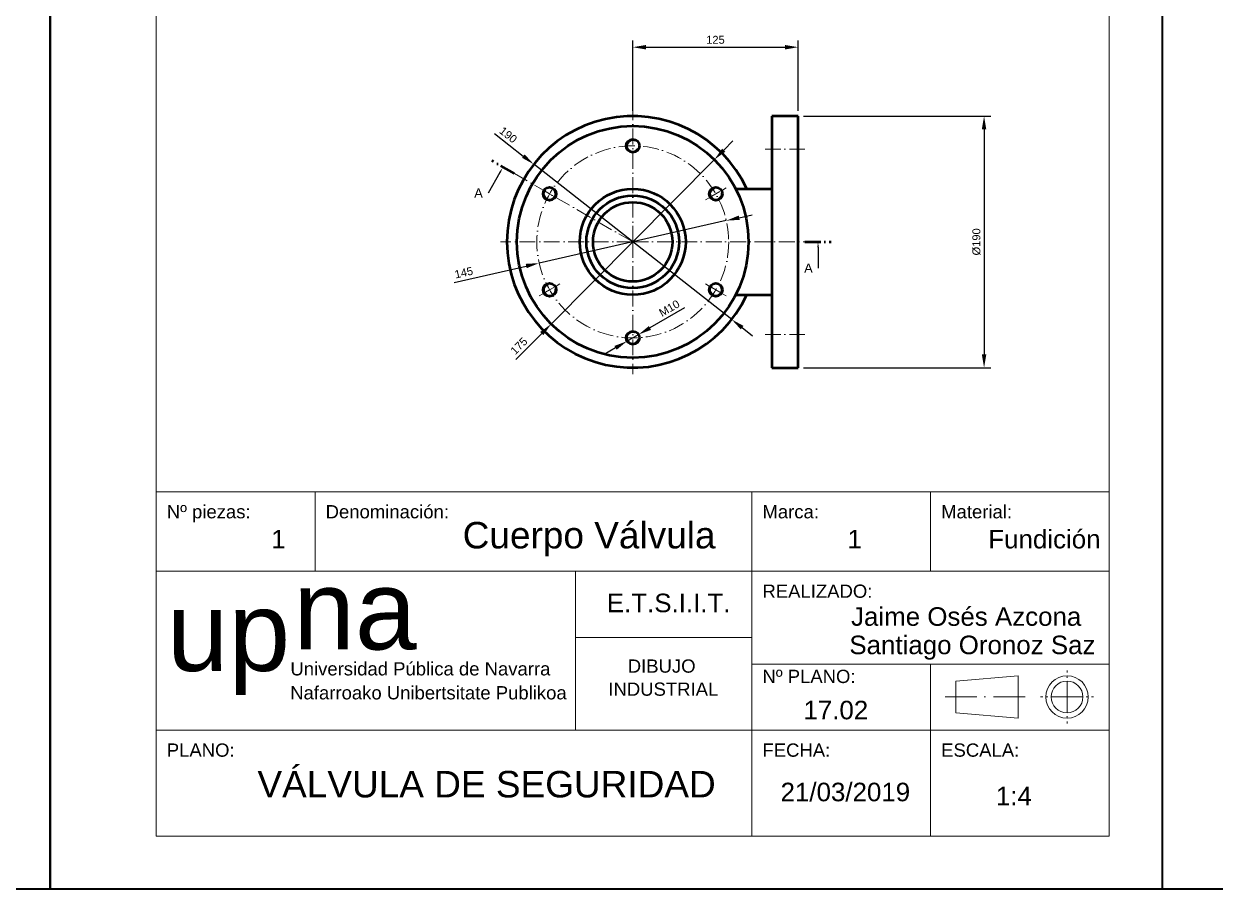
# Model space of a CAD drawing. Header units: millimetres. Extents: x 1800 to 4530, y 1899 to 2196.
# Drawn here: x 2215 to 2440, y 1898.6 to 2061.9 of the extents above; entities that cross this region are included whole.
import ezdxf
from ezdxf import colors
from ezdxf.entities.mleader import LeaderData, LeaderLine
from ezdxf.math import Vec2, Vec3

# ---------------------------------------------------------------- set-up
doc = ezdxf.new("R2010")
doc.units = ezdxf.units.MM
doc.linetypes.add('ACAD_ISO10W100', pattern=[18, 12, -3, 0, -3])
for name, color, linetype, lineweight in [('010_formato', 5, 'Continuous', 35), ('015_cajetin', 4, 'Continuous', 18), ('020-rotulación_textos', 4, 'Continuous', 18), ('030_linea_continua_gruesa', 7, 'Continuous', 50), ('031_linea_continua_fina', 4, 'Continuous', 18), ('034_ejes', 2, 'ACAD_ISO10W100', 18), ('040_cotas.', 1, 'Continuous', 18), ('060_plano_de_corte', 6, 'ACAD_ISO10W100', 50)]:
    doc.layers.add(name, color=color, linetype=linetype, lineweight=lineweight)
doc.styles.add('Arial 1.5', font='arial.ttf', dxfattribs={"height": 1.5})
doc.styles.add('Arial 15', font='arial.ttf', dxfattribs={"height": 15})
doc.styles.add('Arial 2.5', font='arial.ttf', dxfattribs={"height": 2.5})
doc.styles.add('Arial 3.5', font='arial.ttf', dxfattribs={"height": 3.5})
doc.styles.add('Arial 5', font='arial.ttf', dxfattribs={"height": 5})
doc.dimstyles.new('COTAS FIGURA 1', dxfattribs={"dimtxt": 1.5, "dimasz": 2.5, "dimexe": 1.25, "dimexo": 1, "dimtad": 1, "dimtxsty": 'Arial 1.5', "dimcen": 2.5, "dimadec": 0, "dimazin": 0, "dimtfac": 1, "dimtmove": 0, "dimatfit": 3, "dimfxl": 1, "dimarcsym": 0})

# ---------------------------------------------------------------- blocks, each defined once
blk = doc.blocks.new('*D114')
at = {"layer": '040_cotas.', "color": 0, "lineweight": -2, "transparency": 16777216}
for p, q in [((2329.98, 2045.5), (2329.98, 2058.75)), ((2332.48, 2057.5), (2358.73, 2057.5)), ((2361.23, 2045.5), (2361.23, 2058.75))]:
    blk.add_line(p, q, dxfattribs=at)
at = {"layer": '040_cotas.', "color": 0, "transparency": 16777216}
for points in [[(2332.48, 2057.92), (2332.48, 2057.08), (2329.98, 2057.5)], [(2358.73, 2057.92), (2358.73, 2057.08), (2361.23, 2057.5)]]:
    blk.add_solid(points, dxfattribs=at)
at = {"layer": 'Defpoints', "color": 0, "transparency": 16777216}
for p in [(2361.23, 2057.5), (2329.98, 2044.5), (2361.23, 2044.5)]:
    blk.add_point(p, dxfattribs=at)
at = {"layer": '040_cotas.', "color": 0, "transparency": 16777216, "insert": (2345.6, 2058.89), "char_height": 1.5, "attachment_point": 5, "style": 'Arial 1.5'}
blk.add_mtext('125', dxfattribs=at)
blk = doc.blocks.new('*D115')
at = {"layer": '040_cotas.', "color": 0, "lineweight": -2, "transparency": 16777216}
for p, q in [((2303.87, 2041.21), (2309.31, 2036.94)), ((2348.67, 2006.1), (2311.28, 2035.4)), ((2350.64, 2004.56), (2352.61, 2003.02))]:
    blk.add_line(p, q, dxfattribs=at)
at = {"layer": '040_cotas.', "color": 0, "transparency": 16777216}
for points in [[(2309.57, 2037.27), (2309.06, 2036.62), (2311.28, 2035.4)], [(2350.9, 2004.89), (2350.38, 2004.23), (2348.67, 2006.1)]]:
    blk.add_solid(points, dxfattribs=at)
at = {"layer": 'Defpoints', "color": 0, "transparency": 16777216}
for p in [(2311.28, 2035.4), (2348.67, 2006.1)]:
    blk.add_point(p, dxfattribs=at)
at = {"layer": '040_cotas.', "color": 0, "transparency": 16777216, "insert": (2306.46, 2040.94), "char_height": 1.5, "attachment_point": 5, "rotation": 321.9196, "style": 'Arial 1.5'}
blk.add_mtext('190', dxfattribs=at)
blk = doc.blocks.new('*D116')
at = {"layer": '040_cotas.', "color": 0, "lineweight": -2, "transparency": 16777216}
for p, q in [((2362.23, 2044.5), (2397.58, 2044.5)), ((2396.33, 2042), (2396.33, 1999.5)), ((2362.23, 1997), (2397.58, 1997))]:
    blk.add_line(p, q, dxfattribs=at)
at = {"layer": '040_cotas.', "color": 0, "transparency": 16777216}
for points in [[(2395.91, 2042), (2396.75, 2042), (2396.33, 2044.5)], [(2395.91, 1999.5), (2396.75, 1999.5), (2396.33, 1997)]]:
    blk.add_solid(points, dxfattribs=at)
at = {"layer": 'Defpoints', "color": 0, "transparency": 16777216}
for p in [(2361.23, 2044.5), (2361.23, 1997), (2396.33, 1997)]:
    blk.add_point(p, dxfattribs=at)
at = {"layer": '040_cotas.', "color": 0, "transparency": 16777216, "insert": (2394.9, 2020.75), "char_height": 1.5, "attachment_point": 5, "rotation": 90, "style": 'Arial 1.5'}
blk.add_mtext('%%C190', dxfattribs=at)
blk = doc.blocks.new('*D117')
at = {"layer": '040_cotas.', "color": 0, "lineweight": -2, "transparency": 16777216}
for p, q in [((2347.15, 2038.05), (2348.91, 2039.82)), ((2345.39, 2036.28), (2314.56, 2005.23)), ((2307.91, 1998.54), (2312.8, 2003.46))]:
    blk.add_line(p, q, dxfattribs=at)
at = {"layer": '040_cotas.', "color": 0, "transparency": 16777216}
for points in [[(2346.85, 2038.34), (2347.45, 2037.76), (2345.39, 2036.28)], [(2312.5, 2003.75), (2313.1, 2003.16), (2314.56, 2005.23)]]:
    blk.add_solid(points, dxfattribs=at)
at = {"layer": 'Defpoints', "color": 0, "transparency": 16777216}
for p in [(2345.39, 2036.28), (2314.56, 2005.23)]:
    blk.add_point(p, dxfattribs=at)
at = {"layer": '040_cotas.', "color": 0, "transparency": 16777216, "insert": (2308.49, 2001.09), "char_height": 1.5, "attachment_point": 5, "rotation": 45.201, "style": 'Arial 1.5'}
blk.add_mtext('175', dxfattribs=at)
blk = doc.blocks.new('*D131')
at = {"layer": '040_cotas.', "color": 0, "lineweight": -2, "transparency": 16777216}
for p, q in [((2350.09, 2025.31), (2352.53, 2025.87)), ((2347.65, 2024.76), (2312.3, 2016.74)), ((2296.22, 2013.1), (2309.86, 2016.19))]:
    blk.add_line(p, q, dxfattribs=at)
at = {"layer": '040_cotas.', "color": 0, "transparency": 16777216}
for points in [[(2350, 2025.72), (2350.18, 2024.91), (2347.65, 2024.76)], [(2309.77, 2016.6), (2309.95, 2015.79), (2312.3, 2016.74)]]:
    blk.add_solid(points, dxfattribs=at)
at = {"layer": 'Defpoints', "color": 0, "transparency": 16777216}
for p in [(2347.65, 2024.76), (2312.3, 2016.74)]:
    blk.add_point(p, dxfattribs=at)
at = {"layer": '040_cotas.', "color": 0, "transparency": 16777216, "insert": (2298.07, 2014.94), "char_height": 1.5, "attachment_point": 5, "rotation": 12.7776, "style": 'Arial 1.5'}
blk.add_mtext('145', dxfattribs=at)
blk = doc.blocks.new('*D139')
at = {"layer": '040_cotas.', "color": 0, "lineweight": -2, "transparency": 16777216}
for p, q in [((2339.78, 2008.29), (2333.22, 2004.5)), ((2328.89, 2002), (2331.06, 2003.25)), ((2326.73, 2000.75), (2324.56, 1999.5))]:
    blk.add_line(p, q, dxfattribs=at)
at = {"layer": '040_cotas.', "color": 0, "transparency": 16777216}
for points in [[(2333.02, 2004.86), (2333.43, 2004.14), (2331.06, 2003.25)], [(2326.52, 2001.11), (2326.94, 2000.39), (2328.89, 2002)]]:
    blk.add_solid(points, dxfattribs=at)
at = {"layer": 'Defpoints', "color": 0, "transparency": 16777216}
for p in [(2331.06, 2003.25), (2328.89, 2002)]:
    blk.add_point(p, dxfattribs=at)
at = {"layer": '040_cotas.', "color": 0, "transparency": 16777216, "insert": (2336.89, 2008.22), "char_height": 1.5, "attachment_point": 5, "rotation": 29.983, "style": 'Arial 1.5'}
blk.add_mtext('M10', dxfattribs=at)

msp = doc.modelspace()

# ---------------------------------------------------------------- linework, layer by layer
at = {"layer": '010_formato'}
for p, q in [((2219.975, 1898.563), (2219.975, 2195.563)), ((2219.975, 2195.563), (2219.975, 1898.563)), ((2429.975, 2195.563), (2429.975, 1898.563)), ((2219.975, 1898.563), (1799.975, 1898.563)), ((2429.975, 1898.563), (2219.975, 1898.563)), ((2639.975, 1898.563), (2429.975, 1898.563))]:
    msp.add_line(p, q, dxfattribs=at)
at = {"layer": '015_cajetin'}
for p, q in [((2239.975, 1908.563), (2239.975, 2185.563)), ((2419.975, 2185.563), (2419.975, 1908.563)), ((2419.975, 1973.563), (2239.975, 1973.563)), ((2269.975, 1958.563), (2269.975, 1973.563)), ((2352.475, 1908.563), (2352.475, 1973.563)), ((2386.225, 1958.563), (2386.225, 1973.563)), ((2419.975, 1958.563), (2239.975, 1958.563)), ((2319.197, 1928.563), (2319.197, 1958.563)), ((2352.475, 1958.563), (2419.975, 1958.563)), ((2352.475, 1946.063), (2319.197, 1946.063)), ((2352.475, 1941.063), (2419.975, 1941.063)), ((2386.225, 1941.063), (2386.225, 1908.563)), ((2419.975, 1928.563), (2239.975, 1928.563)), ((2419.975, 1908.563), (2239.975, 1908.563))]:
    msp.add_line(p, q, dxfattribs=at)
at = {"layer": '030_linea_continua_gruesa'}
for p, q in [((2361.225, 2044.503), (2356.225, 2044.503)), ((2356.225, 2044.503), (2356.225, 1997.003)), ((2361.225, 2020.753), (2361.225, 2044.503)), ((2349.431, 2030.753), (2356.225, 2030.753)), ((2361.225, 1997.003), (2361.225, 2020.753)), ((2349.431, 2010.753), (2356.225, 2010.753)), ((2356.225, 1997.003), (2361.225, 1997.003))]:
    msp.add_line(p, q, dxfattribs=at)
for centre, radius in [((2329.975, 2020.753), 21.875), ((2329.975, 2038.878), 1.25), ((2314.279, 2029.816), 1.25), ((2329.975, 2020.753), 10), ((2329.975, 2020.753), 8.75), ((2345.672, 2029.816), 1.25), ((2329.975, 2020.753), 7.5), ((2314.279, 2011.691), 1.25), ((2345.672, 2011.691), 1.25), ((2329.975, 2002.628), 1.25)]:
    msp.add_circle(centre, radius, dxfattribs=at)
msp.add_arc((2329.975, 2020.753), 23.75, 24.90106, 335.09894, dxfattribs=at)
at = {"layer": '031_linea_continua_fina'}
for p, q in [((2390.981, 1937.844), (2402.742, 1938.844)), ((2390.981, 1937.844), (2390.981, 1931.844)), ((2402.742, 1938.844), (2402.742, 1930.844)), ((2412.004, 1938.644), (2412.004, 1938.644)), ((2390.981, 1931.844), (2402.742, 1930.844))]:
    msp.add_line(p, q, dxfattribs=at)
for radius in [4, 3]:
    msp.add_circle((2412.004, 1934.844), radius, dxfattribs=at)
for centre, start, end in [((2329.975, 2038.878), 62.36282, 330.78204), ((2314.279, 2029.816), 134.43401, 42.85324), ((2345.672, 2029.816), 102.88283, 11.30206), ((2314.279, 2011.691), 103.39814, 11.81737), ((2345.672, 2011.691), 134.43401, 42.85324), ((2329.975, 2002.628), 75.0927, 343.51192)]:
    msp.add_arc(centre, 1, start, end, dxfattribs=at)
at = {"layer": '034_ejes', "ltscale": 0.25}
for p, q in [((2329.975, 2020.753), (2329.975, 2045.753)), ((2354.975, 2038.253), (2362.475, 2038.253)), ((2329.975, 2020.753), (2307.675, 2033.628)), ((2329.975, 2020.753), (2304.975, 2020.753)), ((2329.975, 2020.753), (2362.475, 2020.753)), ((2329.975, 2020.753), (2329.975, 1995.753)), ((2354.975, 2003.253), (2362.475, 2003.253)), ((2412.004, 1934.844), (2412.004, 1939.844)), ((2412.004, 1934.844), (2407.004, 1934.844)), ((2412.004, 1934.844), (2417.004, 1934.844)), ((2412.004, 1934.844), (2412.004, 1929.844))]:
    msp.add_line(p, q, dxfattribs=at)
at = {"layer": '034_ejes', "ltscale": 0.125}
for q in [(2312.33, 2030.941), (2316.227, 2028.691)]:
    msp.add_line((2314.279, 2029.816), q, dxfattribs=at)
at = {"layer": '034_ejes', "ltscale": 0.075}
for p, q in [((2345.672, 2029.816), (2343.724, 2028.691)), ((2345.672, 2029.816), (2347.621, 2030.941)), ((2314.279, 2011.691), (2312.33, 2010.566)), ((2314.279, 2011.691), (2316.227, 2012.816)), ((2345.672, 2011.691), (2343.724, 2012.816)), ((2345.672, 2011.691), (2347.621, 2010.566))]:
    msp.add_line(p, q, dxfattribs=at)
at = {"layer": '034_ejes', "ltscale": 0.5}
msp.add_line((2388.981, 1934.844), (2404.742, 1934.844), dxfattribs=at)
at = {"layer": '034_ejes', "ltscale": 0.25}
msp.add_circle((2329.975, 2020.753), 18.125, dxfattribs=at)
at = {"layer": '060_plano_de_corte', "ltscale": 0.25}
for p, q in [((2307.675, 2033.628), (2303.345, 2036.128)), ((2362.475, 2020.753), (2367.475, 2020.753))]:
    msp.add_line(p, q, dxfattribs=at)

# ---------------------------------------------------------------- texts
at = {"layer": '020-rotulación_textos'}
for s, height, style, p in [('Nº piezas:', 2.5, 'Arial 2.5', (2241.975, 1968.563)), ('Denominación:', 2.5, 'Arial 2.5', (2271.975, 1968.563)), ('Marca:', 2.5, 'Arial 2.5', (2354.475, 1968.563)), ('Material:', 2.5, 'Arial 2.5', (2388.225, 1968.563)), ('Cuerpo Válvula', 5, 'Arial 5', (2297.858, 1962.887)), ('1', 3.5, 'Arial 3.5', (2261.704, 1962.887)), ('REALIZADO:', 2.5, 'Arial 2.5', (2354.475, 1953.563)), ('E.T.S.I.I.T.', 3.5, 'Arial 3.5', (2325.079, 1950.843)), ('up', 15, 'Arial 15', (2241.975, 1939.754)), ('Jaime Osés Azcona', 3.5, 'Arial 3.5', (2371.212, 1948.279)), ('Santiago Oronoz Saz', 3.5, 'Arial 3.5', (2370.888, 1942.922)), ('DIBUJO', 2.5, 'Arial 2.5', (2329.035, 1939.428)), ('Universidad Pública de Navarra', 2.5, 'Arial 2.5', (2265.317, 1938.908)), ('Nº PLANO:', 2.5, 'Arial 2.5', (2354.475, 1937.477)), ('INDUSTRIAL', 2.5, 'Arial 2.5', (2325.374, 1935.069)), ('Nafarroako Unibertsitate Publikoa ', 2.5, 'Arial 2.5', (2265.287, 1934.385)), ('17.02', 3.5, 'Arial 3.5', (2362.213, 1930.625)), ('PLANO:', 2.5, 'Arial 2.5', (2241.975, 1923.563)), ('FECHA:', 2.5, 'Arial 2.5', (2354.475, 1923.563)), ('ESCALA:', 2.5, 'Arial 2.5', (2388.225, 1923.563)), ('VÁLVULA DE SEGURIDAD', 5, 'Arial 5', (2259.097, 1915.883)), ('21/03/2019', 3.5, 'Arial 3.5', (2357.899, 1915.154)), ('1:4', 3.5, 'Arial 3.5', (2398.565, 1914.408))]:
    msp.add_text(s, height=height, dxfattribs=dict(at, style=style)).set_placement(p)
at = {"layer": '020-rotulación_textos', "ltscale": 0.5, "style": 'Arial 3.5'}
for s, p in [('Fundición', (2397.127, 1962.887)), ('1', (2370.53, 1962.887))]:
    msp.add_text(s, height=3.5, dxfattribs=at).set_placement(p)
at = {"layer": '020-rotulación_textos', "color": 240, "true_color": 0xed1f24, "style": 'Arial 15'}
msp.add_text('na', height=15, dxfattribs=at).set_placement((2265.864, 1943.809))

# ---------------------------------------------------------------- dimensions: what is measured, and where the dimension line sits
at = {"layer": '040_cotas.'}
dim = msp.add_linear_dim(base=(2361.225, 2057.498), p1=(2329.975, 2044.503), p2=(2361.225, 2044.503), text='125', dimstyle='COTAS FIGURA 1', dxfattribs=at)
dim.commit()
dim.dimension.update_dxf_attribs({"geometry": '*D114', "text_midpoint": (2345.6, 2058.889)})
dim = msp.add_linear_dim(base=(2396.33, 1997.003), p1=(2361.225, 2044.503), p2=(2361.225, 1997.003), angle=90, text='%%C190', dimstyle='COTAS FIGURA 1', dxfattribs=at)
dim.commit()
dim.dimension.update_dxf_attribs({"geometry": '*D116', "text_midpoint": (2396.33, 2020.753), "dimtype": 160})
for p1, p2, text, picture, middle in [((2348.67, 2006.105), (2311.281, 2035.401), '190', '*D115', (2306.464, 2040.942)), ((2345.389, 2036.275), (2314.562, 2005.231), '175', '*D117', (2308.49, 2001.09)), ((2328.893, 2002.003), (2331.058, 2003.253), 'M10', '*D139', (2336.89, 2008.223))]:
    dim = msp.add_diameter_dim_2p(p1=p1, p2=p2, text=text, dimstyle='COTAS FIGURA 1', dxfattribs=at)
    dim.commit()
    dim.dimension.update_dxf_attribs({"geometry": picture, "text_midpoint": middle})
dim = msp.add_diameter_dim_2p(p1=(2347.652, 2024.762), p2=(2312.299, 2016.744), text='145', dimstyle='COTAS FIGURA 1', dxfattribs=at)
dim.commit()
dim.dimension.update_dxf_attribs({"geometry": '*D131', "text_midpoint": (2298.378, 2013.587), "dimtype": 163})

# ---------------------------------------------------------------- leaders
ml = msp.add_multileader_mtext('Standard', dxfattribs=at)
ml.set_content('A', color=256, style='Arial 3.5')
ml.set_leader_properties()
ml.build(insert=Vec2(0, 0))
ml.multileader.update_dxf_attribs({"has_dogleg": 0, "arrow_head_size": 1, "scale": 2})
ctx = ml.context
ctx.base_point, ctx.scale, ctx.char_height, ctx.arrow_head_size, ctx.landing_gap_size, ctx.plane_origin = Vec3(2299.027, 2029.974), 2, 1.75, 1, 1, Vec3(2305.397, 2034.713)
ctx.text_align_type = 2
notes = []
notes.append((ctx, [(0, (1, 1, 0), (2306.661, 2029.974), (-1, 0), 4, [(0, [(2305.397, 2034.713)], 0, [])])]))
ctx.mtext.insert, ctx.mtext.alignment, ctx.mtext.flow_direction = Vec3(2301.661, 2030.849), 3, 5
ml = msp.add_multileader_mtext('Standard', dxfattribs=at)
ml.set_content('A', color=256, style='Arial 3.5')
ml.set_leader_properties()
ml.build(insert=Vec2(0, 0))
ml.multileader.update_dxf_attribs({"has_dogleg": 0, "arrow_head_size": 1, "scale": 2})
ctx = ml.context
ctx.base_point, ctx.scale, ctx.char_height, ctx.arrow_head_size, ctx.landing_gap_size, ctx.plane_origin = Vec3(2361.341, 2015.792), 2, 1.75, 1, 1, Vec3(2364.975, 2020.703)
ctx.text_align_type = 2
notes.append((ctx, [(0, (1, 1, 0), (2368.975, 2015.792), (-1, 0), 4, [(0, [(2364.975, 2020.703)], 0, [])])]))
ctx.mtext.insert, ctx.mtext.alignment, ctx.mtext.flow_direction = Vec3(2363.975, 2016.667), 3, 5
for ctx, leaders in notes:
    for number, flags, end, landing, length, lines in leaders:
        leader = LeaderData()
        leader.index, (leader.has_last_leader_line, leader.has_dogleg_vector, leader.attachment_direction) = number, flags
        leader.last_leader_point, leader.dogleg_vector, leader.dogleg_length = Vec3(end), Vec3(landing), length
        for number, points, colour, breaks in lines:
            line = LeaderLine()
            line.index, line.vertices, line.color, line.breaks = number, Vec3.list(points), colors.encode_raw_color(colour), breaks
            leader.lines.append(line)
        ctx.leaders.append(leader)

doc.saveas('drawing.dxf')
